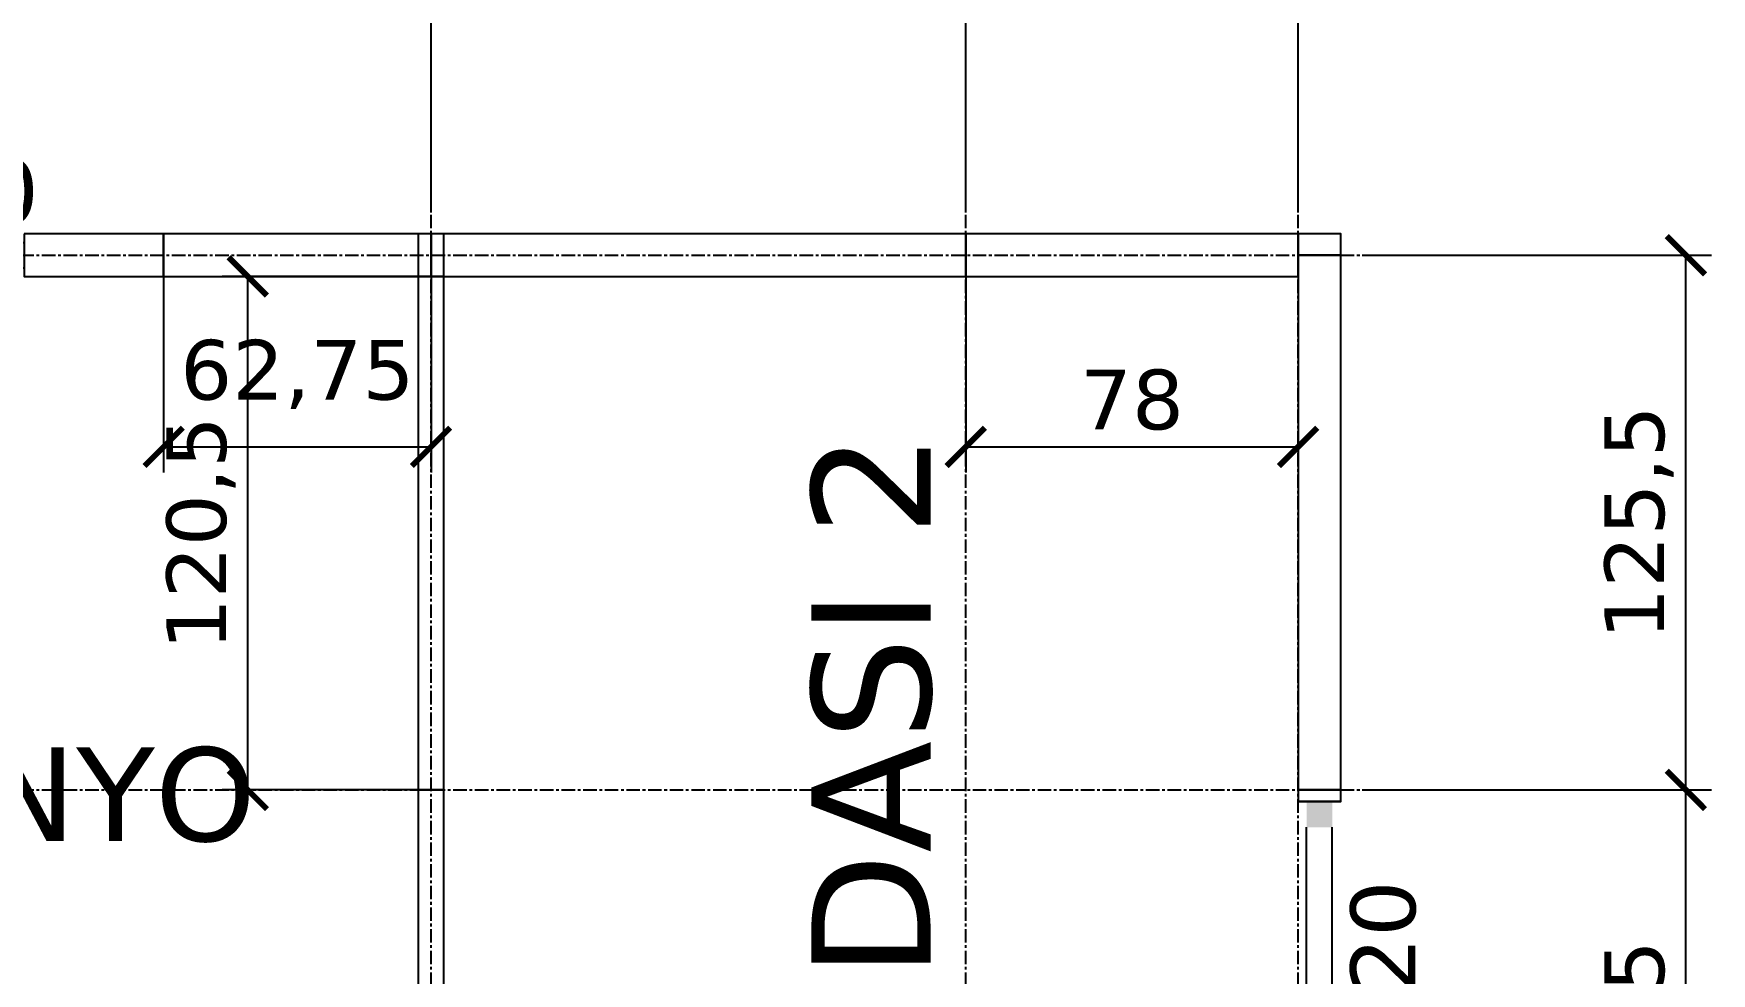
# Model space of a CAD drawing. Header units: centimetres. Extents: x -135 to 3640, y -1234 to 1338.
# Drawn here: x 293.2 to 687, y 826.4 to 1047 of the extents above; entities that cross this region are included whole.
import ezdxf
from ezdxf.enums import TextEntityAlignment as Align

# ---------------------------------------------------------------- set-up
doc = ezdxf.new("R2010")
doc.units = ezdxf.units.CM
doc.linetypes.add('CENTER', pattern=[5.08, 3.175, -0.635, 0.635, -0.635])
for name, color, linetype in [('AKS', 4, 'CENTER'), ('DIS_DUVAR_100', 30, 'Continuous'), ('DIS_UCLU_H_100', 3, 'Continuous'), ('IC_DUVAR_60', 30, 'Continuous'), ('KOSE_PROFIL_100', 8, 'Continuous'), ('ODA_ADLARI', 7, 'Continuous'), ('OLCULER', 7, 'Continuous'), ('OZEL_PANEL_OLCU_CM', 3, 'Continuous'), ('PENCERE', 10, 'Continuous')]:
    doc.layers.add(name, color=color, linetype=linetype)
doc.styles.add('PORTMAN', font='DejaVuSans.ttf')
doc.styles.get("Standard").update_dxf_attribs({"font": 'DejaVuSans.ttf'})
doc.dimstyles.new('PORTMAN', dxfattribs={"dimtxt": 14, "dimasz": 9, "dimexe": 6, "dimexo": 5, "dimgap": 4, "dimtad": 1, "dimtxsty": 'PORTMAN', "dimblk": 'ARCHTICK', "dimcen": 2.5, "dimazin": 3, "dimtfac": 0.5, "dimtmove": 2, "dimatfit": 3})

# ---------------------------------------------------------------- blocks, each defined once
blk = doc.blocks.new('kaynak-pencere-6040')
at = {"layer": 'PENCERE', "color": 1}
for p, q in [((53375.86, 7992.28), (53385.86, 7992.28)), ((53377.86, 7932.28), (53377.86, 7992.28)), ((53383.86, 7932.28), (53383.86, 7992.28)), ((53375.86, 7932.28), (53385.86, 7932.28))]:
    blk.add_line(p, q, dxfattribs=at)
for points in [[(53377.86, 7992.28), (53377.86, 7986.28), (53383.86, 7992.28), (53383.86, 7986.28)], [(53377.86, 7932.28), (53377.86, 7938.28), (53383.86, 7932.28), (53383.86, 7938.28)]]:
    blk.add_solid(points, dxfattribs=at)
at = {"layer": 'PENCERE', "color": 0, "lineweight": 25}
blk.add_text('60/40', height=15.217, rotation=90, dxfattribs=at).set_placement((53373.47, 7935.61))
blk = doc.blocks.new('BOM_P03_PENCERE_600x400')
at = {"layer": 'PENCERE'}
blk.add_blockref('kaynak-pencere-6040', (0, 0), dxfattribs=at)
blk = doc.blocks.new('BOM_D04_1255p0_DIS_P03')
for points in [[(0, 92.75), (10, 92.75), (10, 125.5), (0, 125.5)], [(0, 0), (10, 0), (10, 32.75), (0, 32.75)]]:
    blk.add_lwpolyline(points, close=True)
at = {"layer": 'PENCERE'}
blk.add_blockref('BOM_P03_PENCERE_600x400', (-53375.862, -7899.528), dxfattribs=at)
blk = doc.blocks.new('BOM_D06_627p5_DIS_DOLU')
blk.add_lwpolyline([(0, 0), (10, 0), (10, 62.75), (0, 62.75)], close=True)
blk = doc.blocks.new('BOM_D01_1255p0_DIS_DOLU')
blk.add_lwpolyline([(0, 0), (10, 0), (10, 125.5), (0, 125.5)], close=True)
blk = doc.blocks.new('BOM_D09_780p0_DIS_DOLU')
blk.add_lwpolyline([(0, 0), (10, 0), (10, 78), (0, 78)], close=True)
blk = doc.blocks.new('BOM_I01_1255p0_IC_DOLU')
blk.add_lwpolyline([(0, 0), (6, 0), (6, 125.5), (0, 125.5)], close=True)
blk = doc.blocks.new('BOM_I02_1205p0_IC_DOLU')
blk.add_lwpolyline([(0, 0), (6, 0), (6, 120.5), (0, 120.5)], close=True)
blk = doc.blocks.new('kaynak-pencere-120120')
at = {"layer": 'PENCERE', "color": 1}
for p, q in [((53387.01, 8192.86), (53397.01, 8192.86)), ((53389.01, 8186.86), (53389.01, 8078.86)), ((53395.01, 8186.86), (53395.01, 8078.86)), ((53387.01, 8072.86), (53397.01, 8072.86))]:
    blk.add_line(p, q, dxfattribs=at)
for points in [[(53389.01, 8192.86), (53389.01, 8186.86), (53395.01, 8192.86), (53395.01, 8186.86)], [(53389.01, 8072.86), (53389.01, 8078.86), (53395.01, 8072.86), (53395.01, 8078.86)]]:
    blk.add_solid(points, dxfattribs=at)
at = {"layer": 'PENCERE', "color": 0, "lineweight": 25}
blk.add_text('120/120', height=15.217, rotation=270, dxfattribs=at).set_placement((53369.52, 8178.03))
blk = doc.blocks.new('BOM_P01_PENCERE_1200x1200')
at = {"layer": 'PENCERE'}
blk.add_blockref('kaynak-pencere-120120', (0, 0), dxfattribs=at)
blk = doc.blocks.new('BOM_D02_1255p0_DIS_P01')
for points in [[(0, 122.75), (10, 122.75), (10, 125.5), (0, 125.5)], [(0, 0), (10, 0), (10, 2.75), (0, 2.75)]]:
    blk.add_lwpolyline(points, close=True)
at = {"layer": 'PENCERE'}
blk.add_blockref('BOM_P01_PENCERE_1200x1200', (-53387.006, -8070.111), dxfattribs=at)
blk = doc.blocks.new('BOM_B02_DIS_KOSE_100x50')
blk.add_lwpolyline([(0, 0), (10, 0), (10, 5), (0, 5)], close=True)
blk = doc.blocks.new('BOM_B05_UCLU_H_DIS_100x60')
blk.add_lwpolyline([(-5, -3), (5, -3), (5, 3), (-5, 3)], close=True)
blk = doc.blocks.new('_ARCHTICK')
at = {"color": 0, "linetype": 'BYBLOCK', "const_width": 0.15}
blk.add_lwpolyline([(-0.5, -0.5), (0.5, 0.5)], dxfattribs=at)

msp = doc.modelspace()

# ---------------------------------------------------------------- linework, layer by layer
at = {"layer": 'AKS'}
for p, q in [((386.5, -35), (386.5, 1041)), ((512, -35), (512, 1041)), ((590, -35), (590, 1041)), ((-35, 995), (635, 995)), ((-35, 869.5), (635, 869.5))]:
    msp.add_line(p, q, dxfattribs=at)

# ---------------------------------------------------------------- block references
at = {"layer": 'DIS_DUVAR_100'}
for name, p, rotation in [('BOM_D04_1255p0_DIS_P03', (198.25, 1000), 270), ('BOM_D06_627p5_DIS_DOLU', (323.75, 1000), 270), ('BOM_D01_1255p0_DIS_DOLU', (386.5, 1000), 270), ('BOM_D09_780p0_DIS_DOLU', (512, 1000), 270), ('BOM_D02_1255p0_DIS_P01', (600, 869.5), 180)]:
    msp.add_blockref(name, p, dxfattribs=dict(at, rotation=rotation))
msp.add_blockref('BOM_D01_1255p0_DIS_DOLU', (590, 869.5), dxfattribs=at)
at = {"layer": 'DIS_UCLU_H_100', "rotation": 270}
msp.add_blockref('BOM_B05_UCLU_H_DIS_100x60', (386.5, 995), dxfattribs=at)
at = {"layer": 'IC_DUVAR_60'}
for name, p in [('BOM_I02_1205p0_IC_DOLU', (383.5, 869.5)), ('BOM_I01_1255p0_IC_DOLU', (383.5, 744))]:
    msp.add_blockref(name, p, dxfattribs=at)
at = {"layer": 'KOSE_PROFIL_100'}
msp.add_blockref('BOM_B02_DIS_KOSE_100x50', (590, 995), dxfattribs=at)

# ---------------------------------------------------------------- texts
at = {"layer": 'ODA_ADLARI', "style": 'PORTMAN'}
msp.add_text('YATAK ODASI 2', height=28, rotation=90, dxfattribs=at).set_placement((489.75, 805.75), align=Align.MIDDLE_CENTER)
msp.add_text('BANYO', height=22, dxfattribs=at).set_placement((292.375, 868.5), align=Align.MIDDLE_CENTER)

# ---------------------------------------------------------------- dimensions: what is measured, and where the dimension line sits
at = {"layer": 'OLCULER'}
for base, p1, p2 in [((261, 1102), (261, 1000), (386.5, 1000)), ((386.5, 1102), (386.5, 1000), (512, 1000)), ((512, 1102), (512, 1000), (590, 1000))]:
    msp.add_linear_dim(base=base, p1=p1, p2=p2, dimstyle='PORTMAN', override={"dimtxt": 14, "dimasz": 9, "dimexe": 6, "dimexo": 5, "dimdec": 2, "dimzin": 8, "dimdsep": 44}, dxfattribs=at).render()
for base, p1, p2 in [((681, 869.5), (600, 869.5), (600, 995)), ((681, 744), (600, 744), (600, 869.5))]:
    msp.add_linear_dim(base=base, p1=p1, p2=p2, angle=90, dimstyle='PORTMAN', override={"dimtxt": 14, "dimasz": 9, "dimexe": 6, "dimexo": 5, "dimdec": 2, "dimzin": 8, "dimdsep": 44}, dxfattribs=at).render()
at = {"layer": 'OZEL_PANEL_OLCU_CM'}
for base, p1, p2 in [((323.75, 950), (323.75, 1000), (386.5, 1000)), ((512, 950), (512, 1000), (590, 1000))]:
    msp.add_linear_dim(base=base, p1=p1, p2=p2, dimstyle='PORTMAN', override={"dimtxt": 14, "dimasz": 9, "dimexe": 6, "dimexo": 5, "dimdec": 2, "dimzin": 8, "dimdsep": 44}, dxfattribs=at).render()
msp.add_linear_dim(base=(343.5, 869.5), p1=(389.5, 869.5), p2=(389.5, 990), angle=90, dimstyle='PORTMAN', override={"dimtxt": 14, "dimasz": 9, "dimexe": 6, "dimexo": 5, "dimdec": 2, "dimzin": 8, "dimdsep": 44}, dxfattribs=at).render()

doc.saveas('drawing.dxf')
